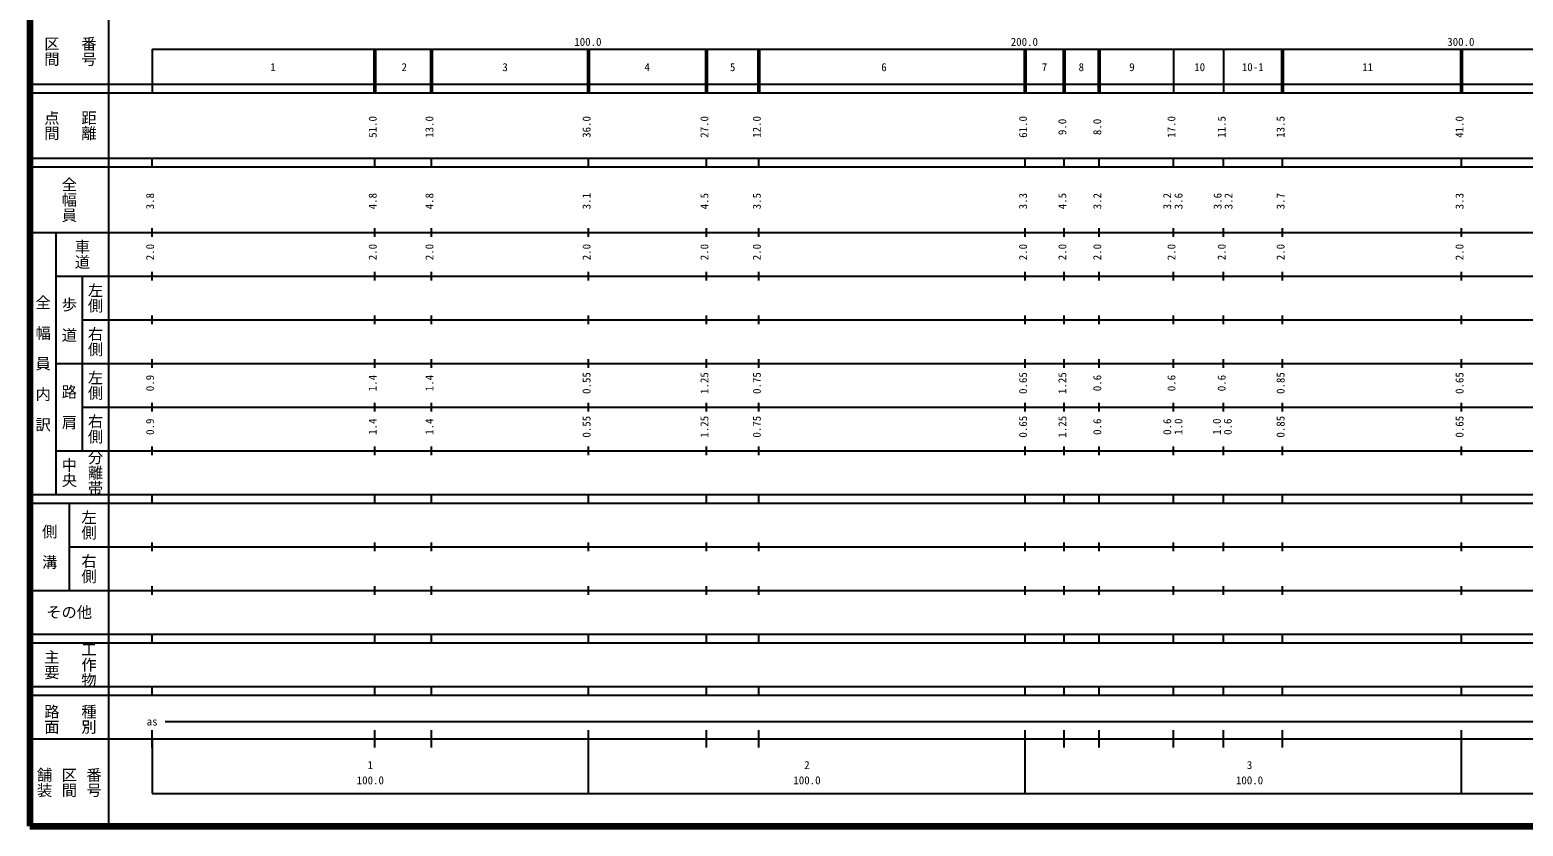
# Model space of a CAD drawing. Units: millimetres on the paper, enlarged 1000 times. Extents: x 40000 to 680000, y 20000 to 380000.
# Drawn here: x 40000 to 382113, y 20000 to 202409 of the extents above; entities that cross this region are included whole.
import ezdxf
from ezdxf.enums import TextEntityAlignment as Align

# ---------------------------------------------------------------- set-up
doc = ezdxf.new("R2010")
doc.units = ezdxf.units.MM
doc.header["$LTSCALE"] = 1000
for name, color, linetype, lineweight in [('M-TTL', 2, 'Continuous', 140), ('M-TTL-BAND', 7, 'Continuous', 25), ('M-TTL-LINE', 7, 'Continuous', 50)]:
    doc.layers.add(name, color=color, linetype=linetype, lineweight=lineweight)
doc.styles.add('@ＭＳ ゴシック', font='')
doc.styles.add('ＭＳ ゴシック', font='')
doc.styles.get('@ＭＳ ゴシック').set_extended_font_data('@MS Gothic')
doc.styles.get('ＭＳ ゴシック').set_extended_font_data('MS Gothic')

msp = doc.modelspace()

# ---------------------------------------------------------------- linework, layer by layer
at = {"layer": 'M-TTL'}
for p, q in [((40000, 380000), (40000, 20000)), ((40000, 20000), (680000, 20000))]:
    msp.add_line(p, q, dxfattribs=at)
at = {"layer": 'M-TTL-BAND'}
for p, q in [((58000, 370000), (58000, 20000)), ((68000, 198000), (579000, 198000)), ((68000, 198000), (68000, 188000)), ((302000, 198000), (302000, 188000)), ((313500, 198000), (313500, 188000)), ((40000, 190000), (579000, 190000)), ((40000, 188000), (579000, 188000)), ((40000, 173000), (579000, 173000)), ((68000, 171000), (68000, 173000)), ((119000, 171000), (119000, 173000)), ((132000, 171000), (132000, 173000)), ((168000, 171000), (168000, 173000)), ((195000, 171000), (195000, 173000)), ((207000, 171000), (207000, 173000)), ((268000, 171000), (268000, 173000)), ((277000, 171000), (277000, 173000)), ((285000, 171000), (285000, 173000)), ((302000, 171000), (302000, 173000)), ((313500, 171000), (313500, 173000)), ((327000, 171000), (327000, 173000)), ((368000, 171000), (368000, 173000)), ((40000, 171000), (579000, 171000)), ((40000, 156000), (579000, 156000)), ((46000, 96000), (46000, 156000)), ((68000, 155000), (68000, 157000)), ((119000, 155000), (119000, 157000)), ((132000, 155000), (132000, 157000)), ((168000, 155000), (168000, 157000)), ((195000, 155000), (195000, 157000)), ((207000, 155000), (207000, 157000)), ((268000, 155000), (268000, 157000)), ((277000, 155000), (277000, 157000)), ((285000, 155000), (285000, 157000)), ((302000, 155000), (302000, 157000)), ((313500, 155000), (313500, 157000)), ((327000, 155000), (327000, 157000)), ((368000, 155000), (368000, 157000)), ((46000, 146000), (579000, 146000)), ((52000, 146000), (52000, 106000)), ((68000, 145000), (68000, 147000)), ((119000, 145000), (119000, 147000)), ((132000, 145000), (132000, 147000)), ((168000, 145000), (168000, 147000)), ((195000, 145000), (195000, 147000)), ((207000, 145000), (207000, 147000)), ((268000, 145000), (268000, 147000)), ((277000, 145000), (277000, 147000)), ((285000, 145000), (285000, 147000)), ((302000, 145000), (302000, 147000)), ((313500, 145000), (313500, 147000)), ((327000, 145000), (327000, 147000)), ((368000, 145000), (368000, 147000)), ((68000, 135000), (68000, 137000)), ((119000, 135000), (119000, 137000)), ((132000, 135000), (132000, 137000)), ((168000, 135000), (168000, 137000)), ((195000, 135000), (195000, 137000)), ((207000, 135000), (207000, 137000)), ((268000, 135000), (268000, 137000)), ((277000, 135000), (277000, 137000)), ((285000, 135000), (285000, 137000)), ((302000, 135000), (302000, 137000)), ((313500, 135000), (313500, 137000)), ((327000, 135000), (327000, 137000)), ((368000, 135000), (368000, 137000)), ((52000, 136000), (579000, 136000)), ((68000, 125000), (68000, 127000)), ((119000, 125000), (119000, 127000)), ((132000, 125000), (132000, 127000)), ((168000, 125000), (168000, 127000)), ((195000, 125000), (195000, 127000)), ((207000, 125000), (207000, 127000)), ((268000, 125000), (268000, 127000)), ((277000, 125000), (277000, 127000)), ((285000, 125000), (285000, 127000)), ((302000, 125000), (302000, 127000)), ((313500, 125000), (313500, 127000)), ((327000, 125000), (327000, 127000)), ((368000, 125000), (368000, 127000)), ((46000, 126000), (579000, 126000)), ((68000, 115000), (68000, 117000)), ((119000, 115000), (119000, 117000)), ((132000, 115000), (132000, 117000)), ((168000, 115000), (168000, 117000)), ((195000, 115000), (195000, 117000)), ((207000, 115000), (207000, 117000)), ((268000, 115000), (268000, 117000)), ((277000, 115000), (277000, 117000)), ((285000, 115000), (285000, 117000)), ((302000, 115000), (302000, 117000)), ((313500, 115000), (313500, 117000)), ((327000, 115000), (327000, 117000)), ((368000, 115000), (368000, 117000)), ((52000, 116000), (579000, 116000)), ((68000, 105000), (68000, 107000)), ((119000, 105000), (119000, 107000)), ((132000, 105000), (132000, 107000)), ((168000, 105000), (168000, 107000)), ((195000, 105000), (195000, 107000)), ((207000, 105000), (207000, 107000)), ((268000, 105000), (268000, 107000)), ((277000, 105000), (277000, 107000)), ((285000, 105000), (285000, 107000)), ((302000, 105000), (302000, 107000)), ((313500, 105000), (313500, 107000)), ((327000, 105000), (327000, 107000)), ((368000, 105000), (368000, 107000)), ((46000, 106000), (579000, 106000)), ((40000, 96000), (579000, 96000)), ((68000, 94000), (68000, 96000)), ((119000, 94000), (119000, 96000)), ((132000, 94000), (132000, 96000)), ((168000, 94000), (168000, 96000)), ((195000, 94000), (195000, 96000)), ((207000, 94000), (207000, 96000)), ((268000, 94000), (268000, 96000)), ((277000, 94000), (277000, 96000)), ((285000, 94000), (285000, 96000)), ((302000, 94000), (302000, 96000)), ((313500, 94000), (313500, 96000)), ((327000, 94000), (327000, 96000)), ((368000, 94000), (368000, 96000)), ((40000, 94000), (579000, 94000)), ((49000, 94000), (49000, 74000)), ((49000, 84000), (579000, 84000)), ((68000, 83000), (68000, 85000)), ((119000, 83000), (119000, 85000)), ((132000, 83000), (132000, 85000)), ((168000, 83000), (168000, 85000)), ((195000, 83000), (195000, 85000)), ((207000, 83000), (207000, 85000)), ((268000, 83000), (268000, 85000)), ((277000, 83000), (277000, 85000)), ((285000, 83000), (285000, 85000)), ((302000, 83000), (302000, 85000)), ((313500, 83000), (313500, 85000)), ((327000, 83000), (327000, 85000)), ((368000, 83000), (368000, 85000)), ((40000, 74000), (579000, 74000)), ((68000, 73000), (68000, 75000)), ((119000, 73000), (119000, 75000)), ((132000, 73000), (132000, 75000)), ((168000, 73000), (168000, 75000)), ((195000, 73000), (195000, 75000)), ((207000, 73000), (207000, 75000)), ((268000, 73000), (268000, 75000)), ((277000, 73000), (277000, 75000)), ((285000, 73000), (285000, 75000)), ((302000, 73000), (302000, 75000)), ((313500, 73000), (313500, 75000)), ((327000, 73000), (327000, 75000)), ((368000, 73000), (368000, 75000)), ((40000, 64000), (579000, 64000)), ((40000, 62000), (579000, 62000)), ((68000, 62000), (68000, 64000)), ((119000, 62000), (119000, 64000)), ((132000, 62000), (132000, 64000)), ((168000, 62000), (168000, 64000)), ((195000, 62000), (195000, 64000)), ((207000, 62000), (207000, 64000)), ((268000, 62000), (268000, 64000)), ((277000, 62000), (277000, 64000)), ((285000, 62000), (285000, 64000)), ((302000, 62000), (302000, 64000)), ((313500, 62000), (313500, 64000)), ((327000, 62000), (327000, 64000)), ((368000, 62000), (368000, 64000)), ((40000, 52000), (579000, 52000)), ((68000, 50000), (68000, 52000)), ((119000, 50000), (119000, 52000)), ((132000, 50000), (132000, 52000)), ((168000, 50000), (168000, 52000)), ((195000, 50000), (195000, 52000)), ((207000, 50000), (207000, 52000)), ((268000, 50000), (268000, 52000)), ((277000, 50000), (277000, 52000)), ((285000, 50000), (285000, 52000)), ((302000, 50000), (302000, 52000)), ((313500, 50000), (313500, 52000)), ((327000, 50000), (327000, 52000)), ((368000, 50000), (368000, 52000)), ((40000, 50000), (579000, 50000)), ((68000, 38000), (68000, 42000)), ((71000, 44000), (566142, 44000)), ((119000, 38000), (119000, 42000)), ((132000, 38000), (132000, 42000)), ((168000, 38000), (168000, 42000)), ((195000, 38000), (195000, 42000)), ((207000, 38000), (207000, 42000)), ((268000, 38000), (268000, 42000)), ((277000, 38000), (277000, 42000)), ((285000, 38000), (285000, 42000)), ((302000, 38000), (302000, 42000)), ((313500, 38000), (313500, 42000)), ((327000, 38000), (327000, 42000)), ((368000, 38000), (368000, 42000)), ((40000, 40000), (579000, 40000)), ((68000, 40000), (68000, 27500)), ((168000, 27500), (168000, 40000)), ((268000, 27500), (268000, 40000)), ((368000, 27500), (368000, 40000)), ((68000, 27500), (579000, 27500))]:
    msp.add_line(p, q, dxfattribs=at)
at = {"layer": 'M-TTL-LINE'}
for p, q in [((119000, 198000), (119000, 188000)), ((132000, 198000), (132000, 188000)), ((168000, 198000), (168000, 188000)), ((195000, 198000), (195000, 188000)), ((207000, 198000), (207000, 188000)), ((268000, 198000), (268000, 188000)), ((277000, 198000), (277000, 188000)), ((285000, 198000), (285000, 188000)), ((327000, 198000), (327000, 188000)), ((368000, 198000), (368000, 188000))]:
    msp.add_line(p, q, dxfattribs=at)

# ---------------------------------------------------------------- texts
at = {"layer": 'M-TTL-BAND', "style": '@ＭＳ ゴシック'}
for s, p in [('区間', (45000, 197500)), ('番号', (53500, 197500)), ('点間', (45000, 180500)), ('距離', (53500, 180500)), ('全幅員', (49000, 163500)), ('車道', (52000, 151000)), ('左側', (55000, 141000)), ('全\u3000幅\u3000員\u3000内\u3000訳', (43000, 126000)), ('歩\u3000道', (49000, 136000)), ('右側', (55000, 131000)), ('左側', (55000, 121000)), ('路\u3000肩', (49000, 116000)), ('右側', (55000, 111000)), ('中央', (49000, 101000)), ('分離帯', (55000, 101000)), ('側\u3000溝', (44500, 84000)), ('左側', (53500, 89000)), ('右側', (53500, 79000)), ('工作物', (53500, 57000)), ('主要', (45000, 57000)), ('路面', (45000, 44500)), ('種別', (53500, 44500)), ('舗装', (43333, 30000)), ('区間', (49000, 30000)), ('番号', (54667, 30000))]:
    msp.add_text(s, height=2566, rotation=270, dxfattribs=at).set_placement(p, align=Align.MIDDLE_CENTER)
at = {"layer": 'M-TTL-BAND', "style": 'ＭＳ ゴシック'}
for s, p in [('100.0', (167844, 198195)), ('200.0', (267844, 198195)), ('300.0', (367844, 198195)), ('1', (95738, 192405)), ('2', (125767, 192405)), ('3', (148879, 192405)), ('4', (181439, 192405)), ('5', (201008, 192405)), ('6', (235676, 192405)), ('7', (272453, 192405)), ('8', (280888, 192405)), ('9', (292487, 192405)), ('10', (308007, 192405)), ('10-1', (320154, 192405)), ('11', (346513, 192405)), ('as', (68000, 42500)), ('1', (118000, 32523)), ('2', (218040, 32523)), ('3', (319430, 32523)), ('100.0', (118000, 29033)), ('100.0', (218040, 29033)), ('100.0', (319430, 29033))]:
    msp.add_text(s, height=1833, dxfattribs=at).set_placement(p, align=Align.BOTTOM_CENTER)
for s, p in [('51.0', (120000, 180174)), ('13.0', (133000, 180174)), ('36.0', (169000, 180174)), ('27.0', (196000, 180174)), ('12.0', (208000, 180174)), ('61.0', (269000, 180174)), ('9.0', (278000, 180174)), ('8.0', (286000, 180174)), ('17.0', (303000, 180174)), ('11.5', (314500, 180174)), ('13.5', (328000, 180174)), ('41.0', (369000, 180174)), ('3.8', (69000, 163174)), ('4.8', (120000, 163174)), ('4.8', (133000, 163174)), ('3.1', (169000, 163174)), ('4.5', (196000, 163174)), ('3.5', (208000, 163174)), ('3.3', (269000, 163174)), ('4.5', (278000, 163174)), ('3.2', (286000, 163174)), ('3.2', (302018, 163174)), ('3.6', (304622, 163174)), ('3.6', (313574, 163174)), ('3.2', (316074, 163174)), ('3.7', (328000, 163174)), ('3.3', (369000, 163174)), ('2.0', (69000, 151500)), ('2.0', (120000, 151500)), ('2.0', (133000, 151500)), ('2.0', (169000, 151500)), ('2.0', (196000, 151500)), ('2.0', (208000, 151500)), ('2.0', (269000, 151500)), ('2.0', (278000, 151500)), ('2.0', (286000, 151500)), ('2.0', (303000, 151500)), ('2.0', (314500, 151500)), ('2.0', (328000, 151500)), ('2.0', (369000, 151500)), ('0.9', (69000, 121500)), ('1.4', (120000, 121500)), ('1.4', (133000, 121500)), ('0.55', (169000, 121500)), ('1.25', (196000, 121500)), ('0.75', (208000, 121500)), ('0.65', (269000, 121500)), ('1.25', (278000, 121500)), ('0.6', (286000, 121500)), ('0.6', (303000, 121500)), ('0.6', (314500, 121500)), ('0.85', (328000, 121500)), ('0.65', (369000, 121500)), ('0.9', (69000, 111500)), ('1.4', (120000, 111500)), ('1.4', (133000, 111500)), ('0.55', (169000, 111500)), ('1.25', (196000, 111500)), ('0.75', (208000, 111500)), ('0.65', (269000, 111500)), ('1.25', (278000, 111500)), ('0.6', (286000, 111500)), ('0.6', (302039, 111500)), ('1.0', (304601, 111500)), ('1.0', (313406, 111500)), ('0.6', (315906, 111500)), ('0.85', (328000, 111500)), ('0.65', (369000, 111500))]:
    msp.add_text(s, height=1833, rotation=90, dxfattribs=at).set_placement(p, align=Align.BOTTOM_CENTER)
msp.add_text('その他', height=2566, dxfattribs=at).set_placement((49000, 69000), align=Align.MIDDLE_CENTER)

doc.saveas('drawing.dxf')
